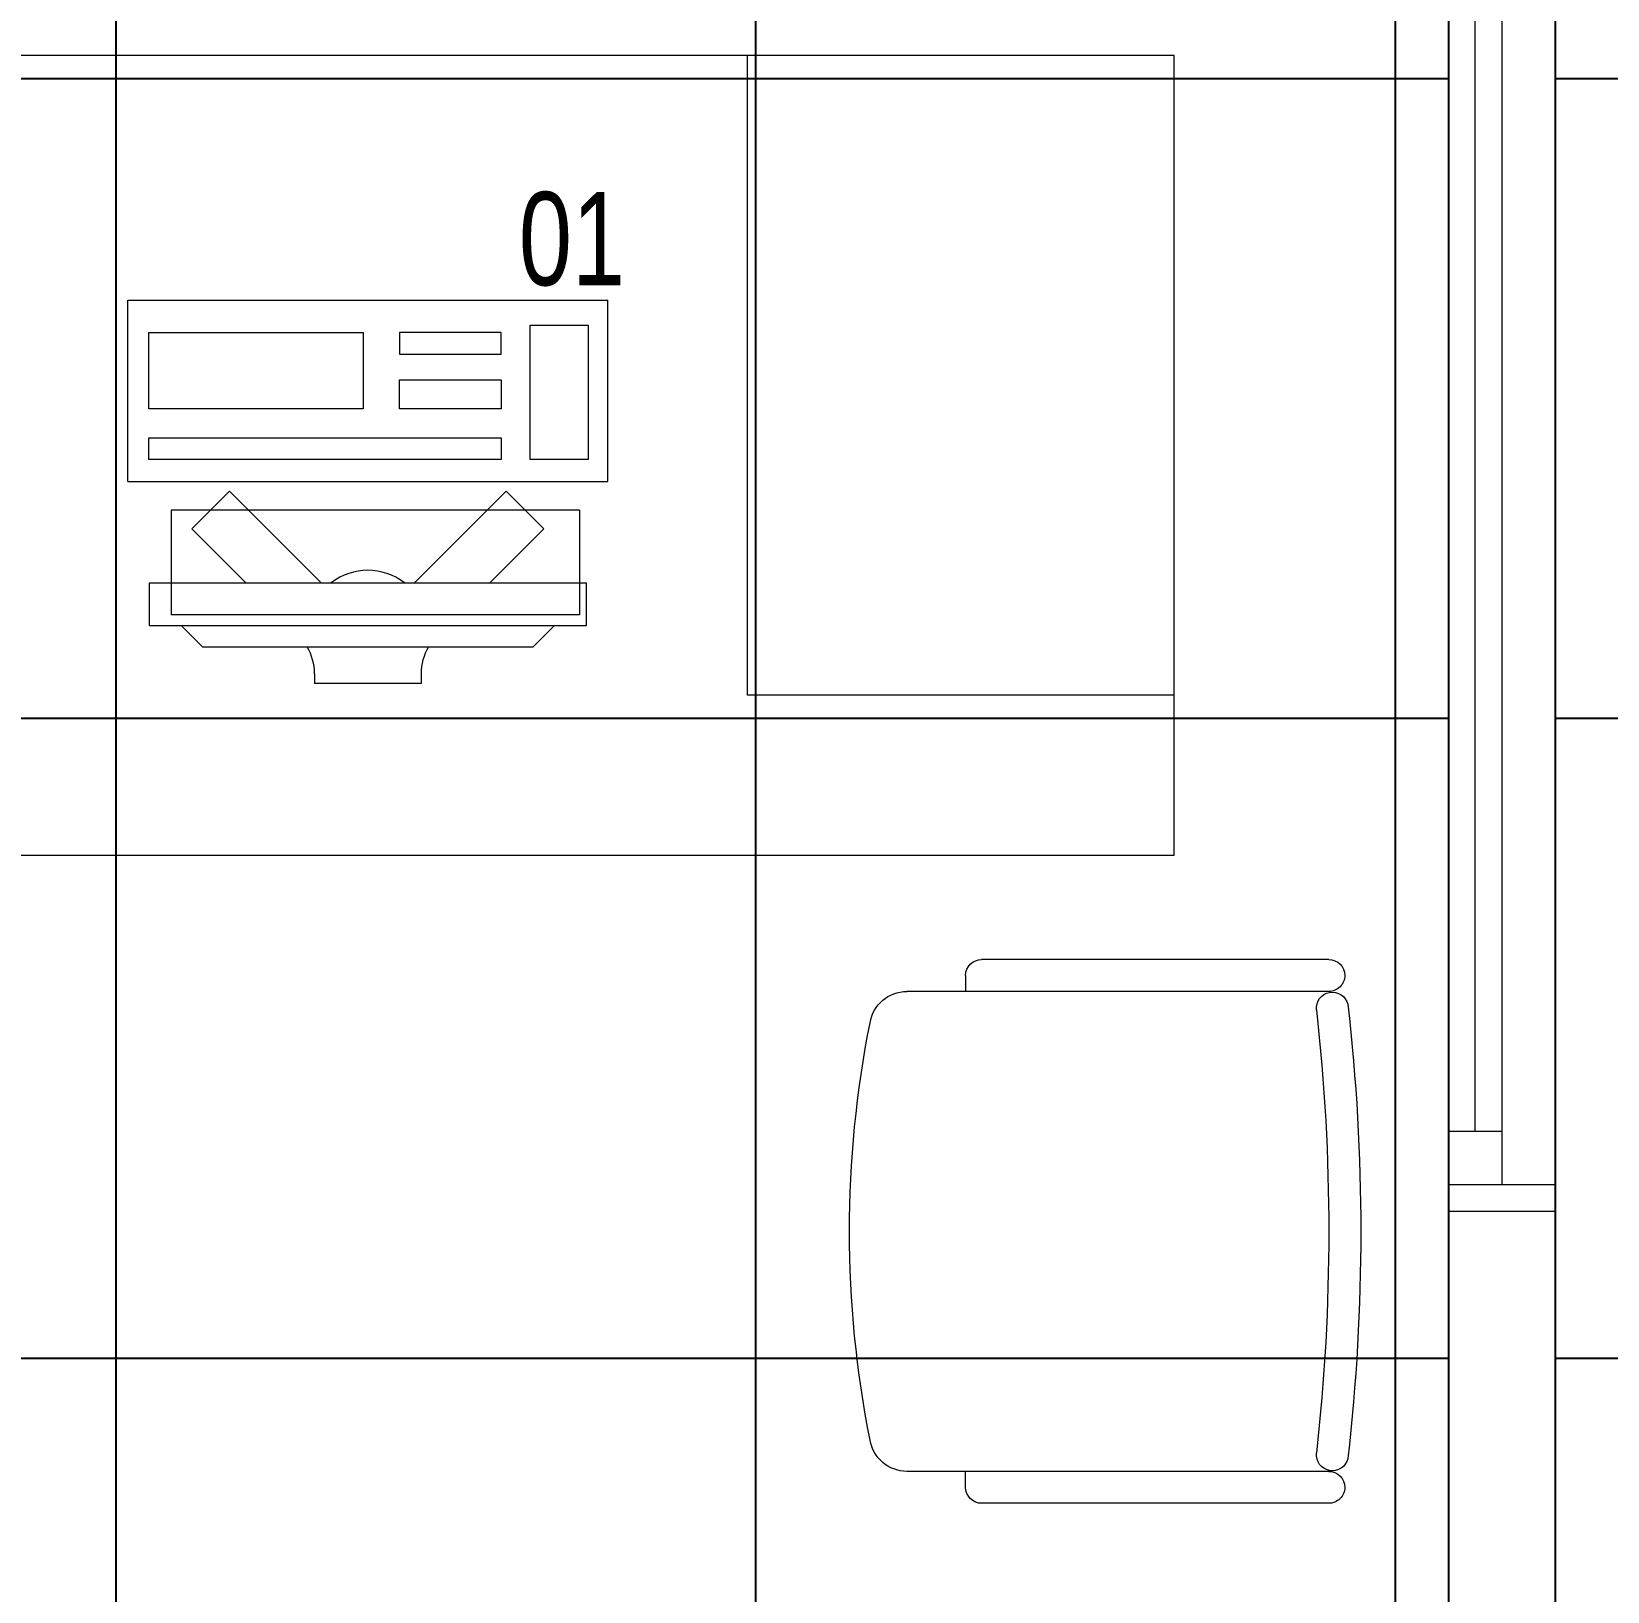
# Model space of a CAD drawing. Header units: inches. Extents: x -246178 to 57169, y -29325 to 19878.
# Drawn here: x 28121 to 29599, y -8619 to -7156 of the extents above; entities that cross this region are included whole.
import ezdxf

# ---------------------------------------------------------------- set-up
doc = ezdxf.new("R2010")
doc.units = ezdxf.units.IN
doc.header["$LTSCALE"] = 25
doc.header["$MEASUREMENT"] = 0
doc.linetypes.add('00-Ground Floor$0$HIDDEN', pattern=[9.525, 6.35, -3.175])
doc.linetypes.add('DASHDOT', pattern=[25.4, 12.7, -6.35, 0, -6.35])
doc.layers.get('0').update_dxf_attribs({"color": 8})
for name, color, linetype, lineweight in [('00-Ground Floor$0$72_EGR_EQP_TAG', 142, 'Continuous', 5), ('00-Ground Floor$0$Aluminum', 251, 'Continuous', 5), ('00-Ground Floor$0$LOADING', 253, 'Continuous', 5), ('00-Ground Floor$0$Walls', 251, 'Continuous', 5), ('E-LITE-CLNG-CNDT', 6, 'DASHDOT', 35)]:
    doc.layers.add(name, color=color, linetype=linetype, lineweight=lineweight)
doc.layers.add('00-Ground Floor$0$False Ceiling', color=251, linetype='Continuous')
doc.styles.add('00-Ground Floor$0$X3G_ENTITY_257CFD', font='swisscl.ttf', dxfattribs={"height": 200})

# ---------------------------------------------------------------- blocks, each defined once
blk = doc.blocks.new('00-Ground Floor$0$GF21043-P')
at = {"color": 0}
for p, q in [((0.8, 0.75), (-0.8, 0.75)), ((-0.8, 0.75), (-0.8, 0)), ((-0.8, 0), (0.8, 0))]:
    blk.add_line(p, q, dxfattribs=at)
at = {"color": 0, "linetype": '00-Ground Floor$0$HIDDEN'}
for p, q in [((-0.8, 0.6), (-0.4, 0.6)), ((-0.4, 0.6), (-0.4, 0))]:
    blk.add_line(p, q, dxfattribs=at)
blk = doc.blocks.new('00-Ground Floor$0$GF21016-P')
at = {"layer": '00-Ground Floor$0$LOADING', "extrusion": (-1.24384e-09, -1.20261e-09, -1)}
for p, q in [((0.0128, 0.0179), (0.0128, 0.4136)), ((0.4628, 0.0179), (0.4628, 0.4136)), ((-0.0022, 0.3585), (0.0128, 0.3585)), ((0.4778, 0.3585), (0.4628, 0.3585)), ((-0.0172, 0.0179), (-0.0172, 0.3435)), ((0.4928, 0.0179), (0.4928, 0.3435)), ((0.4778, 0.0029), (0.4778, 0.0029))]:
    blk.add_line(p, q, dxfattribs=at)
for centre, radius, start, end in [((-0.2378, -0.5362), 1.0036, 78.7568, 101.2432), ((-0.0478, 0.4136), 0.035, 0, 80.6557), ((-0.4278, 0.4136), 0.035, 99.3443, 180), ((0.0022, 0.3435), 0.015, 0, 90), ((-0.4778, 0.3435), 0.015, 90, 180), ((-0.0284, 0.0145), 0.015, 284.3864, 95.5209), ((-0.4471, 0.0145), 0.015, 84.4791, 255.6136), ((0.0022, 0.0179), 0.015, 270, 0), ((0.0022, 0.0179), 0.015, 180, 270), ((-0.2378, 1.8928), 1.8749, 263.6341, 276.3659), ((-0.4778, 0.0179), 0.015, 270, 0), ((-0.4778, 0.0179), 0.015, 180, 270), ((-0.2378, 1.8734), 1.8855, 263.5119, 276.4881)]:
    blk.add_arc(centre, radius, start, end, dxfattribs=at)
blk = doc.blocks.new('00-Ground Floor$0$ITCWLS1-P')
at = {"layer": '00-Ground Floor$0$LOADING'}
for p, q in [((-0.17, 0.45), (-0.17, 0)), ((-0.17, 0.45), (0, 0.45)), ((0, 0.45), (0, 0)), ((-0.2651, 0.43, 0), (-0.3051, 0.43, 0)), ((-0.3051, 0.43, 0), (-0.3051, 0.02, 0)), ((-0.2651, 0.43, 0), (-0.2651, 0.02, 0)), ((-0.1496, 0.4305), (-0.1291, 0.4305)), ((-0.1291, 0.4305), (-0.1291, 0.4089)), ((-0.3251, 0.38, 0), (-0.3051, 0.4, 0)), ((-0.197, 0.4094), (-0.295, 0.4094)), ((-0.295, 0.0264), (-0.295, 0.4094)), ((-0.197, 0.0264), (-0.197, 0.4094)), ((-0.3251, 0.38, 0), (-0.3251, 0.07, 0)), ((-0.3503, 0.275), (-0.3596, 0.275)), ((-0.3596, 0.175), (-0.3596, 0.275)), ((-0.3503, 0.175), (-0.3596, 0.175)), ((-0.3251, 0.07, 0), (-0.3051, 0.05, 0)), ((-0.3051, 0.02, 0), (-0.2651, 0.02, 0)), ((-0.197, 0.0264), (-0.295, 0.0264)), ((-0.17, 0), (0, 0))]:
    blk.add_line(p, q, dxfattribs=at)
at = {"layer": '00-Ground Floor$0$LOADING', "extrusion": (2.48281e-10, 3.18408e-10, -1)}
for p, q in [((-0.2651, 0.3395), (-0.2144, 0.3902)), ((-0.1791, 0.3548), (-0.2144, 0.3902)), ((-0.2651, 0.2688), (-0.1791, 0.3548))]:
    blk.add_line(p, q, dxfattribs=at)
at = {"layer": '00-Ground Floor$0$LOADING', "extrusion": (2.48281e-10, -3.18408e-10, -1)}
for p, q in [((-0.2651, 0.1812), (-0.1791, 0.0952)), ((-0.2651, 0.1105), (-0.2144, 0.0598)), ((-0.1791, 0.0952), (-0.2144, 0.0598))]:
    blk.add_line(p, q, dxfattribs=at)
at = {"layer": '00-Ground Floor$0$LOADING'}
for points in [[(-0.1291, 0.4089), (-0.1291, 0.1), (-0.1496, 0.1), (-0.1496, 0.4305)], [(-0.1496, 0.1), (-0.1496, 0.1), (-0.1496, 0.1), (-0.1496, 0.1), (-0.1496, 0.1), (-0.1496, 0.1), (-0.1496, 0.1), (-0.1496, 0.1), (-0.1496, 0.1)], [(-0.1496, 0.1), (-0.1496, 0.1), (-0.1496, 0.1), (-0.1496, 0.1), (-0.1496, 0.1), (-0.1496, 0.1), (-0.1496, 0.1), (-0.1496, 0.1), (-0.1496, 0.1), (-0.1496, 0.1), (-0.1496, 0.1), (-0.1496, 0.1), (-0.1496, 0.1), (-0.1496, 0.1), (-0.1496, 0.1), (-0.1496, 0.1), (-0.1496, 0.1), (-0.1496, 0.1)], [(-0.1496, 0.1), (-0.1496, 0.1), (-0.1496, 0.1), (-0.1496, 0.1), (-0.1496, 0.1), (-0.1496, 0.1), (-0.1496, 0.1), (-0.1496, 0.1), (-0.1496, 0.1), (-0.1496, 0.1)], [(-0.1496, 0.1), (-0.1496, 0.1), (-0.1496, 0.1), (-0.1496, 0.1), (-0.1496, 0.1), (-0.1496, 0.1), (-0.1496, 0.1)], [(-0.1496, 0.1), (-0.1496, 0.1), (-0.1496, 0.1), (-0.1496, 0.1), (-0.1496, 0.1), (-0.1496, 0.1), (-0.1496, 0.1), (-0.1496, 0.1), (-0.1496, 0.1), (-0.1496, 0.1)], [(-0.1496, 0.1), (-0.1496, 0.1), (-0.1496, 0.1), (-0.1496, 0.1), (-0.1496, 0.1), (-0.1496, 0.1), (-0.1496, 0.1), (-0.1496, 0.1), (-0.1496, 0.1), (-0.1496, 0.1), (-0.1496, 0.1), (-0.1496, 0.1), (-0.1496, 0.1), (-0.1496, 0.1), (-0.1496, 0.1)], [(-0.1496, 0.1), (-0.1496, 0.1), (-0.1496, 0.1), (-0.1496, 0.1), (-0.1496, 0.1), (-0.1496, 0.1), (-0.1496, 0.1), (-0.1496, 0.1), (-0.1496, 0.1), (-0.1496, 0.1)], [(-0.1496, 0.1), (-0.1496, 0.1), (-0.1496, 0.1), (-0.1496, 0.1), (-0.1496, 0.1), (-0.1496, 0.1), (-0.1496, 0.1), (-0.1496, 0.1), (-0.1496, 0.1), (-0.1496, 0.1)], [(-0.1496, 0.1), (-0.1496, 0.1), (-0.1496, 0.1), (-0.1496, 0.1), (-0.1496, 0.1), (-0.1496, 0.1), (-0.1496, 0.1), (-0.1496, 0.1), (-0.1496, 0.1), (-0.1496, 0.1), (-0.1496, 0.1), (-0.1496, 0.1), (-0.1496, 0.1), (-0.1496, 0.1), (-0.1496, 0.1), (-0.1496, 0.1), (-0.1496, 0.1), (-0.1496, 0.1), (-0.1496, 0.1), (-0.1496, 0.1), (-0.1496, 0.1), (-0.1496, 0.1), (-0.1496, 0.1), (-0.1496, 0.1), (-0.1496, 0.1), (-0.1496, 0.1), (-0.1496, 0.1), (-0.1496, 0.1), (-0.1496, 0.1), (-0.1496, 0.1), (-0.1496, 0.1), (-0.1496, 0.1), (-0.1496, 0.1), (-0.1496, 0.1), (-0.1496, 0.1), (-0.1496, 0.1), (-0.1496, 0.1), (-0.1496, 0.1), (-0.1496, 0.1), (-0.1496, 0.1), (-0.1496, 0.1), (-0.1496, 0.1), (-0.1496, 0.1), (-0.1496, 0.1), (-0.1496, 0.1), (-0.1496, 0.1), (-0.1496, 0.1), (-0.1496, 0.1), (-0.1496, 0.1), (-0.1496, 0.1), (-0.1496, 0.1), (-0.1496, 0.1), (-0.1496, 0.1), (-0.1496, 0.1)], [(-0.1496, 0.1), (-0.1496, 0.1), (-0.1496, 0.1), (-0.1496, 0.1), (-0.1496, 0.1), (-0.1496, 0.1), (-0.1496, 0.1), (-0.1496, 0.1), (-0.1496, 0.1), (-0.1496, 0.1), (-0.1496, 0.1), (-0.1496, 0.1), (-0.1496, 0.1), (-0.1496, 0.1), (-0.1496, 0.1), (-0.1496, 0.1), (-0.1496, 0.1), (-0.1496, 0.1), (-0.1496, 0.1), (-0.1496, 0.1), (-0.1496, 0.1), (-0.1496, 0.1), (-0.1496, 0.1), (-0.1496, 0.1), (-0.1496, 0.1), (-0.1496, 0.1), (-0.1496, 0.1), (-0.1496, 0.1), (-0.1496, 0.1), (-0.1496, 0.1), (-0.1496, 0.1), (-0.1496, 0.1), (-0.1496, 0.1), (-0.1496, 0.1), (-0.1496, 0.1), (-0.1496, 0.1), (-0.1496, 0.1), (-0.1496, 0.1), (-0.1496, 0.1), (-0.1496, 0.1), (-0.1496, 0.1), (-0.1496, 0.1), (-0.1496, 0.1), (-0.1496, 0.1), (-0.1496, 0.1), (-0.1496, 0.1), (-0.1496, 0.1), (-0.1496, 0.1), (-0.1496, 0.1), (-0.1496, 0.1), (-0.1496, 0.1), (-0.1496, 0.1), (-0.1496, 0.1), (-0.1496, 0.1), (-0.1496, 0.1), (-0.1496, 0.1), (-0.1496, 0.1), (-0.1496, 0.1), (-0.1496, 0.1), (-0.1496, 0.1), (-0.1496, 0.1), (-0.1496, 0.1), (-0.1496, 0.1), (-0.1496, 0.1), (-0.1496, 0.1), (-0.1496, 0.1), (-0.1496, 0.1), (-0.1496, 0.1), (-0.1496, 0.1), (-0.1496, 0.1), (-0.1496, 0.1), (-0.1496, 0.1), (-0.1496, 0.1), (-0.1496, 0.1), (-0.1496, 0.1), (-0.1496, 0.1), (-0.1496, 0.1), (-0.1496, 0.1), (-0.1496, 0.1), (-0.1496, 0.1), (-0.1496, 0.1), (-0.1496, 0.1), (-0.1496, 0.1), (-0.1496, 0.1), (-0.1496, 0.1), (-0.1496, 0.1), (-0.1496, 0.1), (-0.1496, 0.1), (-0.1496, 0.1)], [(-0.1496, 0.1), (-0.1496, 0.1), (-0.1496, 0.1), (-0.1496, 0.1), (-0.1496, 0.1), (-0.1496, 0.1), (-0.1496, 0.1), (-0.1496, 0.1), (-0.1496, 0.1), (-0.1496, 0.1), (-0.1496, 0.1), (-0.1496, 0.1)], [(-0.1496, 0.1), (-0.1496, 0.1), (-0.1496, 0.1), (-0.1496, 0.1), (-0.1496, 0.1), (-0.1496, 0.1), (-0.1496, 0.1)], [(-0.1496, 0.1), (-0.1496, 0.1), (-0.1496, 0.1), (-0.1496, 0.1), (-0.1496, 0.1), (-0.1496, 0.1), (-0.1496, 0.1), (-0.1496, 0.1), (-0.1496, 0.1), (-0.1496, 0.1), (-0.1496, 0.1), (-0.1496, 0.1), (-0.1496, 0.1), (-0.1496, 0.1), (-0.1496, 0.1), (-0.1496, 0.1), (-0.1496, 0.1)], [(-0.1496, 0.1), (-0.1496, 0.1), (-0.1496, 0.1), (-0.1496, 0.1), (-0.1496, 0.1), (-0.1496, 0.1), (-0.1496, 0.1), (-0.1496, 0.1), (-0.1496, 0.1), (-0.1496, 0.1), (-0.1496, 0.1), (-0.1496, 0.1), (-0.1496, 0.1), (-0.1496, 0.1), (-0.1496, 0.1), (-0.1496, 0.1), (-0.1496, 0.1), (-0.1496, 0.1), (-0.1496, 0.1), (-0.1496, 0.1), (-0.1496, 0.1), (-0.1496, 0.1), (-0.1496, 0.1), (-0.1496, 0.1), (-0.1496, 0.1), (-0.1496, 0.1), (-0.1496, 0.1), (-0.1496, 0.1), (-0.1496, 0.1), (-0.1496, 0.1), (-0.1496, 0.1), (-0.1496, 0.1), (-0.1496, 0.1), (-0.1496, 0.1), (-0.1496, 0.1), (-0.1496, 0.1), (-0.1496, 0.1), (-0.1496, 0.1), (-0.1496, 0.1), (-0.1496, 0.1), (-0.1496, 0.1), (-0.1496, 0.1), (-0.1496, 0.1), (-0.1496, 0.1), (-0.1496, 0.1), (-0.1496, 0.1), (-0.1496, 0.1), (-0.1496, 0.1), (-0.1496, 0.1), (-0.1496, 0.1), (-0.1496, 0.1), (-0.1496, 0.1), (-0.1496, 0.1), (-0.1496, 0.1), (-0.1496, 0.1), (-0.1496, 0.1), (-0.1496, 0.1), (-0.1496, 0.1), (-0.1496, 0.1), (-0.1496, 0.1), (-0.1496, 0.1), (-0.1496, 0.1), (-0.1496, 0.1), (-0.1496, 0.1), (-0.1496, 0.1), (-0.1496, 0.1), (-0.1496, 0.1), (-0.1496, 0.1), (-0.1496, 0.1), (-0.1496, 0.1), (-0.1496, 0.1), (-0.1496, 0.1), (-0.1496, 0.1), (-0.1496, 0.1), (-0.1496, 0.1), (-0.1496, 0.1), (-0.1496, 0.1), (-0.1496, 0.1), (-0.1496, 0.1), (-0.1496, 0.1), (-0.1496, 0.1), (-0.1496, 0.1), (-0.1496, 0.1), (-0.1496, 0.1), (-0.1496, 0.1), (-0.1496, 0.1), (-0.1496, 0.1), (-0.1496, 0.1), (-0.1496, 0.1), (-0.1496, 0.1), (-0.1496, 0.1), (-0.1496, 0.1), (-0.1496, 0.1), (-0.1496, 0.1), (-0.1496, 0.1), (-0.1496, 0.1), (-0.1496, 0.1), (-0.1496, 0.1), (-0.1496, 0.1), (-0.1496, 0.1), (-0.1496, 0.1), (-0.1496, 0.1), (-0.1496, 0.1), (-0.1496, 0.1), (-0.1496, 0.1), (-0.1496, 0.1), (-0.1496, 0.1), (-0.1496, 0.1), (-0.1496, 0.1), (-0.1496, 0.1), (-0.1496, 0.1)], [(-0.1496, 0.1), (-0.1496, 0.1), (-0.1496, 0.1), (-0.1496, 0.1), (-0.1496, 0.1), (-0.1496, 0.1), (-0.1496, 0.1), (-0.1496, 0.1)]]:
    blk.add_lwpolyline(points, dxfattribs=at)
for points in [[(-0.1019, 0.4305), (-0.0304, 0.4305), (-0.0304, 0.2294), (-0.1019, 0.2294)], [(-0.1019, 0.1954), (-0.0747, 0.1954), (-0.0747, 0.1), (-0.1019, 0.1)], [(-0.0304, 0.1954), (-0.0508, 0.1954), (-0.0508, 0.1), (-0.0304, 0.1)], [(-0.1496, 0.1), (-0.1496, 0.1), (-0.1496, 0.1), (-0.1496, 0.1), (-0.1496, 0.1), (-0.1496, 0.1), (-0.1496, 0.1), (-0.1496, 0.1), (-0.1496, 0.1), (-0.1496, 0.1), (-0.1496, 0.1), (-0.1496, 0.1), (-0.1496, 0.1), (-0.1496, 0.1), (-0.1496, 0.1), (-0.1496, 0.1), (-0.1496, 0.1), (-0.1496, 0.1), (-0.1496, 0.1), (-0.1496, 0.1), (-0.1496, 0.1), (-0.1496, 0.1), (-0.1496, 0.1), (-0.1496, 0.1), (-0.1496, 0.1), (-0.1496, 0.1), (-0.1496, 0.1), (-0.1496, 0.1), (-0.1496, 0.1), (-0.1496, 0.1), (-0.1496, 0.1), (-0.1496, 0.1), (-0.1496, 0.1), (-0.1496, 0.1), (-0.1496, 0.1), (-0.1496, 0.1), (-0.1496, 0.1), (-0.1496, 0.1), (-0.1496, 0.1), (-0.1496, 0.1), (-0.1496, 0.1), (-0.1496, 0.1), (-0.1496, 0.1), (-0.1496, 0.1), (-0.1496, 0.1), (-0.1496, 0.1), (-0.1496, 0.1), (-0.1496, 0.1), (-0.1496, 0.1), (-0.1496, 0.1), (-0.1496, 0.1), (-0.1496, 0.1), (-0.1496, 0.1), (-0.1496, 0.1), (-0.1496, 0.1), (-0.1496, 0.1), (-0.1496, 0.1), (-0.1496, 0.1), (-0.1496, 0.1), (-0.1496, 0.1), (-0.1496, 0.1), (-0.1496, 0.1), (-0.1496, 0.1), (-0.1496, 0.1), (-0.1496, 0.1), (-0.1496, 0.1), (-0.1496, 0.1), (-0.1496, 0.1), (-0.1496, 0.1), (-0.1496, 0.1), (-0.1496, 0.1), (-0.1496, 0.1), (-0.1496, 0.1), (-0.1496, 0.1), (-0.1496, 0.1), (-0.1496, 0.1), (-0.1496, 0.1), (-0.1496, 0.1), (-0.1496, 0.1), (-0.1496, 0.1), (-0.1496, 0.1), (-0.1496, 0.1), (-0.1496, 0.1), (-0.1496, 0.1), (-0.1496, 0.1), (-0.1496, 0.1), (-0.1496, 0.1), (-0.1496, 0.1), (-0.1496, 0.1), (-0.1496, 0.1), (-0.1496, 0.1), (-0.1496, 0.1), (-0.1496, 0.1), (-0.1496, 0.1), (-0.1496, 0.1), (-0.1496, 0.1), (-0.1496, 0.1), (-0.1496, 0.1), (-0.1496, 0.1), (-0.1496, 0.1), (-0.1496, 0.1), (-0.1496, 0.1), (-0.1496, 0.1), (-0.1496, 0.1), (-0.1496, 0.1), (-0.1496, 0.1), (-0.1496, 0.1), (-0.1496, 0.1), (-0.1496, 0.1), (-0.1496, 0.1), (-0.1496, 0.1), (-0.1496, 0.1), (-0.1496, 0.1), (-0.1496, 0.1), (-0.1496, 0.1), (-0.1496, 0.1), (-0.1496, 0.1), (-0.1496, 0.1), (-0.1496, 0.1), (-0.1496, 0.1), (-0.1496, 0.1), (-0.1496, 0.1), (-0.1496, 0.1), (-0.1496, 0.1), (-0.1496, 0.1), (-0.1496, 0.1), (-0.1496, 0.1), (-0.1496, 0.1), (-0.1496, 0.1), (-0.1496, 0.1), (-0.1496, 0.1), (-0.1496, 0.1), (-0.1496, 0.1), (-0.1496, 0.1), (-0.1496, 0.1), (-0.1496, 0.1), (-0.1496, 0.1), (-0.1496, 0.1), (-0.1496, 0.1), (-0.1496, 0.1), (-0.1496, 0.1), (-0.1496, 0.1), (-0.1496, 0.1), (-0.1496, 0.1), (-0.1496, 0.1), (-0.1496, 0.1), (-0.1496, 0.1), (-0.1496, 0.1), (-0.1496, 0.1), (-0.1496, 0.1), (-0.1496, 0.1), (-0.1496, 0.1), (-0.1496, 0.1), (-0.1496, 0.1), (-0.1496, 0.1), (-0.1496, 0.1), (-0.1496, 0.1), (-0.1496, 0.1), (-0.1496, 0.1), (-0.1496, 0.1), (-0.1496, 0.1), (-0.1496, 0.1), (-0.1496, 0.1), (-0.1496, 0.1), (-0.1496, 0.1), (-0.1496, 0.1), (-0.1496, 0.1), (-0.1496, 0.1), (-0.1496, 0.1), (-0.1496, 0.1), (-0.1496, 0.1), (-0.1496, 0.1), (-0.1496, 0.1), (-0.1496, 0.1), (-0.1496, 0.1), (-0.1496, 0.1), (-0.1496, 0.1), (-0.1496, 0.1), (-0.1496, 0.1), (-0.1496, 0.1), (-0.1496, 0.1), (-0.1496, 0.1), (-0.1496, 0.1), (-0.1496, 0.1), (-0.1496, 0.1), (-0.1496, 0.1), (-0.1496, 0.1), (-0.1496, 0.1), (-0.1496, 0.1), (-0.1496, 0.1), (-0.1496, 0.1), (-0.1496, 0.1), (-0.1496, 0.1), (-0.1496, 0.1), (-0.1496, 0.1), (-0.1496, 0.1), (-0.1496, 0.1), (-0.1496, 0.1), (-0.1496, 0.1), (-0.1496, 0.1), (-0.1496, 0.1), (-0.1496, 0.1), (-0.1496, 0.1), (-0.1496, 0.1), (-0.1496, 0.1), (-0.1496, 0.1), (-0.1496, 0.1), (-0.1496, 0.1), (-0.1496, 0.1), (-0.1496, 0.1), (-0.1496, 0.1), (-0.1496, 0.1), (-0.1496, 0.1), (-0.1496, 0.1), (-0.1496, 0.1), (-0.1496, 0.1), (-0.1496, 0.1), (-0.1496, 0.1), (-0.1496, 0.1), (-0.1496, 0.1), (-0.1496, 0.1), (-0.1496, 0.1), (-0.1496, 0.1), (-0.1496, 0.1), (-0.1496, 0.1), (-0.1496, 0.1), (-0.1496, 0.1), (-0.1496, 0.1), (-0.1496, 0.1), (-0.1496, 0.1), (-0.1496, 0.1), (-0.1496, 0.1), (-0.1496, 0.1), (-0.1496, 0.1), (-0.1496, 0.1), (-0.1496, 0.1), (-0.1496, 0.1), (-0.1496, 0.1), (-0.1496, 0.1), (-0.1496, 0.1), (-0.1496, 0.1), (-0.1496, 0.1), (-0.1496, 0.1), (-0.1496, 0.1), (-0.1496, 0.1), (-0.1496, 0.1), (-0.1496, 0.1), (-0.1496, 0.1), (-0.1496, 0.1), (-0.1496, 0.1), (-0.1496, 0.1), (-0.1496, 0.1), (-0.1496, 0.1), (-0.1496, 0.1), (-0.1496, 0.1), (-0.1496, 0.1), (-0.1496, 0.1), (-0.1496, 0.1), (-0.1496, 0.1), (-0.1496, 0.1), (-0.1496, 0.1), (-0.1496, 0.1), (-0.1496, 0.1), (-0.1496, 0.1), (-0.1496, 0.1), (-0.1496, 0.1), (-0.1496, 0.1), (-0.1496, 0.1), (-0.1496, 0.1), (-0.1496, 0.1), (-0.1496, 0.1), (-0.1496, 0.1), (-0.1496, 0.1), (-0.1496, 0.1), (-0.1496, 0.1), (-0.1496, 0.1), (-0.1496, 0.1)], [(-0.1496, 0.1), (-0.1496, 0.1), (-0.1496, 0.1), (-0.1496, 0.1), (-0.1496, 0.1), (-0.1496, 0.1), (-0.1496, 0.1), (-0.1496, 0.1), (-0.1496, 0.1), (-0.1496, 0.1), (-0.1496, 0.1), (-0.1496, 0.1), (-0.1496, 0.1), (-0.1496, 0.1), (-0.1496, 0.1), (-0.1496, 0.1), (-0.1496, 0.1), (-0.1496, 0.1), (-0.1496, 0.1), (-0.1496, 0.1), (-0.1496, 0.1), (-0.1496, 0.1), (-0.1496, 0.1), (-0.1496, 0.1), (-0.1496, 0.1), (-0.1496, 0.1), (-0.1496, 0.1), (-0.1496, 0.1), (-0.1496, 0.1), (-0.1496, 0.1), (-0.1496, 0.1), (-0.1496, 0.1), (-0.1496, 0.1), (-0.1496, 0.1), (-0.1496, 0.1), (-0.1496, 0.1), (-0.1496, 0.1), (-0.1496, 0.1), (-0.1496, 0.1), (-0.1496, 0.1), (-0.1496, 0.1), (-0.1496, 0.1), (-0.1496, 0.1), (-0.1496, 0.1), (-0.1496, 0.1), (-0.1496, 0.1), (-0.1496, 0.1), (-0.1496, 0.1), (-0.1496, 0.1), (-0.1496, 0.1), (-0.1496, 0.1), (-0.1496, 0.1), (-0.1496, 0.1), (-0.1496, 0.1), (-0.1496, 0.1), (-0.1496, 0.1), (-0.1496, 0.1), (-0.1496, 0.1), (-0.1496, 0.1), (-0.1496, 0.1), (-0.1496, 0.1), (-0.1496, 0.1), (-0.1496, 0.1), (-0.1496, 0.1), (-0.1496, 0.1), (-0.1496, 0.1), (-0.1496, 0.1), (-0.1496, 0.1), (-0.1496, 0.1), (-0.1496, 0.1), (-0.1496, 0.1), (-0.1496, 0.1), (-0.1496, 0.1), (-0.1496, 0.1), (-0.1496, 0.1), (-0.1496, 0.1), (-0.1496, 0.1), (-0.1496, 0.1), (-0.1496, 0.1), (-0.1496, 0.1), (-0.1496, 0.1), (-0.1496, 0.1), (-0.1496, 0.1), (-0.1496, 0.1), (-0.1496, 0.1), (-0.1496, 0.1), (-0.1496, 0.1), (-0.1496, 0.1), (-0.1496, 0.1), (-0.1496, 0.1), (-0.1496, 0.1), (-0.1496, 0.1), (-0.1496, 0.1), (-0.1496, 0.1), (-0.1496, 0.1), (-0.1496, 0.1), (-0.1496, 0.1), (-0.1496, 0.1), (-0.1496, 0.1), (-0.1496, 0.1), (-0.1496, 0.1), (-0.1496, 0.1), (-0.1496, 0.1), (-0.1496, 0.1), (-0.1496, 0.1), (-0.1496, 0.1), (-0.1496, 0.1), (-0.1496, 0.1), (-0.1496, 0.1), (-0.1496, 0.1), (-0.1496, 0.1), (-0.1496, 0.1), (-0.1496, 0.1), (-0.1496, 0.1), (-0.1496, 0.1), (-0.1496, 0.1), (-0.1496, 0.1), (-0.1496, 0.1), (-0.1496, 0.1), (-0.1496, 0.1), (-0.1496, 0.1), (-0.1496, 0.1), (-0.1496, 0.1), (-0.1496, 0.1), (-0.1496, 0.1), (-0.1496, 0.1), (-0.1496, 0.1), (-0.1496, 0.1), (-0.1496, 0.1), (-0.1496, 0.1), (-0.1496, 0.1), (-0.1496, 0.1), (-0.1496, 0.1), (-0.1496, 0.1), (-0.1496, 0.1), (-0.1496, 0.1), (-0.1496, 0.1), (-0.1496, 0.1), (-0.1496, 0.1), (-0.1496, 0.1), (-0.1496, 0.1), (-0.1496, 0.1), (-0.1496, 0.1), (-0.1496, 0.1), (-0.1496, 0.1), (-0.1496, 0.1), (-0.1496, 0.1), (-0.1496, 0.1), (-0.1496, 0.1), (-0.1496, 0.1), (-0.1496, 0.1), (-0.1496, 0.1), (-0.1496, 0.1), (-0.1496, 0.1), (-0.1496, 0.1), (-0.1496, 0.1), (-0.1496, 0.1), (-0.1496, 0.1), (-0.1496, 0.1), (-0.1496, 0.1), (-0.1496, 0.1), (-0.1496, 0.1), (-0.1496, 0.1), (-0.1496, 0.1), (-0.1496, 0.1), (-0.1496, 0.1), (-0.1496, 0.1), (-0.1496, 0.1), (-0.1496, 0.1), (-0.1496, 0.1), (-0.1496, 0.1), (-0.1496, 0.1), (-0.1496, 0.1), (-0.1496, 0.1), (-0.1496, 0.1), (-0.1496, 0.1), (-0.1496, 0.1), (-0.1496, 0.1), (-0.1496, 0.1), (-0.1496, 0.1), (-0.1496, 0.1), (-0.1496, 0.1), (-0.1496, 0.1), (-0.1496, 0.1), (-0.1496, 0.1), (-0.1496, 0.1), (-0.1496, 0.1), (-0.1496, 0.1), (-0.1496, 0.1), (-0.1496, 0.1), (-0.1496, 0.1), (-0.1496, 0.1), (-0.1496, 0.1), (-0.1496, 0.1), (-0.1496, 0.1), (-0.1496, 0.1), (-0.1496, 0.1), (-0.1496, 0.1), (-0.1496, 0.1), (-0.1496, 0.1), (-0.1496, 0.1), (-0.1496, 0.1), (-0.1496, 0.1), (-0.1496, 0.1), (-0.1496, 0.1), (-0.1496, 0.1), (-0.1496, 0.1), (-0.1496, 0.1), (-0.1496, 0.1), (-0.1496, 0.1), (-0.1496, 0.1), (-0.1496, 0.1), (-0.1496, 0.1), (-0.1496, 0.1)], [(-0.1496, 0.1), (-0.1496, 0.1), (-0.1496, 0.1), (-0.1496, 0.1), (-0.1496, 0.1), (-0.1496, 0.1), (-0.1496, 0.1), (-0.1496, 0.1), (-0.1496, 0.1), (-0.1496, 0.1), (-0.1496, 0.1), (-0.1496, 0.1), (-0.1496, 0.1), (-0.1496, 0.1), (-0.1496, 0.1), (-0.1496, 0.1), (-0.1496, 0.1), (-0.1496, 0.1), (-0.1496, 0.1), (-0.1496, 0.1), (-0.1496, 0.1), (-0.1496, 0.1), (-0.1496, 0.1), (-0.1496, 0.1), (-0.1496, 0.1), (-0.1496, 0.1), (-0.1496, 0.1), (-0.1496, 0.1), (-0.1496, 0.1), (-0.1496, 0.1), (-0.1496, 0.1), (-0.1496, 0.1), (-0.1496, 0.1), (-0.1496, 0.1), (-0.1496, 0.1), (-0.1496, 0.1), (-0.1496, 0.1), (-0.1496, 0.1), (-0.1496, 0.1), (-0.1496, 0.1), (-0.1496, 0.1), (-0.1496, 0.1), (-0.1496, 0.1), (-0.1496, 0.1), (-0.1496, 0.1), (-0.1496, 0.1), (-0.1496, 0.1), (-0.1496, 0.1), (-0.1496, 0.1), (-0.1496, 0.1), (-0.1496, 0.1), (-0.1496, 0.1), (-0.1496, 0.1), (-0.1496, 0.1), (-0.1496, 0.1), (-0.1496, 0.1), (-0.1496, 0.1), (-0.1496, 0.1), (-0.1496, 0.1), (-0.1496, 0.1), (-0.1496, 0.1), (-0.1496, 0.1), (-0.1496, 0.1), (-0.1496, 0.1), (-0.1496, 0.1), (-0.1496, 0.1), (-0.1496, 0.1), (-0.1496, 0.1), (-0.1496, 0.1), (-0.1496, 0.1), (-0.1496, 0.1), (-0.1496, 0.1), (-0.1496, 0.1), (-0.1496, 0.1), (-0.1496, 0.1), (-0.1496, 0.1), (-0.1496, 0.1), (-0.1496, 0.1), (-0.1496, 0.1), (-0.1496, 0.1), (-0.1496, 0.1), (-0.1496, 0.1), (-0.1496, 0.1), (-0.1496, 0.1), (-0.1496, 0.1), (-0.1496, 0.1), (-0.1496, 0.1), (-0.1496, 0.1), (-0.1496, 0.1), (-0.1496, 0.1), (-0.1496, 0.1), (-0.1496, 0.1), (-0.1496, 0.1), (-0.1496, 0.1), (-0.1496, 0.1), (-0.1496, 0.1), (-0.1496, 0.1), (-0.1496, 0.1), (-0.1496, 0.1), (-0.1496, 0.1), (-0.1496, 0.1), (-0.1496, 0.1), (-0.1496, 0.1), (-0.1496, 0.1), (-0.1496, 0.1), (-0.1496, 0.1), (-0.1496, 0.1), (-0.1496, 0.1), (-0.1496, 0.1), (-0.1496, 0.1), (-0.1496, 0.1), (-0.1496, 0.1), (-0.1496, 0.1), (-0.1496, 0.1), (-0.1496, 0.1), (-0.1496, 0.1), (-0.1496, 0.1), (-0.1496, 0.1), (-0.1496, 0.1), (-0.1496, 0.1), (-0.1496, 0.1), (-0.1496, 0.1), (-0.1496, 0.1), (-0.1496, 0.1), (-0.1496, 0.1), (-0.1496, 0.1), (-0.1496, 0.1), (-0.1496, 0.1), (-0.1496, 0.1), (-0.1496, 0.1), (-0.1496, 0.1), (-0.1496, 0.1), (-0.1496, 0.1), (-0.1496, 0.1), (-0.1496, 0.1), (-0.1496, 0.1), (-0.1496, 0.1), (-0.1496, 0.1), (-0.1496, 0.1), (-0.1496, 0.1), (-0.1496, 0.1), (-0.1496, 0.1), (-0.1496, 0.1), (-0.1496, 0.1), (-0.1496, 0.1), (-0.1496, 0.1), (-0.1496, 0.1), (-0.1496, 0.1), (-0.1496, 0.1), (-0.1496, 0.1), (-0.1496, 0.1), (-0.1496, 0.1), (-0.1496, 0.1), (-0.1496, 0.1), (-0.1496, 0.1), (-0.1496, 0.1), (-0.1496, 0.1), (-0.1496, 0.1), (-0.1496, 0.1), (-0.1496, 0.1), (-0.1496, 0.1), (-0.1496, 0.1), (-0.1496, 0.1), (-0.1496, 0.1), (-0.1496, 0.1), (-0.1496, 0.1), (-0.1496, 0.1), (-0.1496, 0.1), (-0.1496, 0.1), (-0.1496, 0.1), (-0.1496, 0.1), (-0.1496, 0.1), (-0.1496, 0.1), (-0.1496, 0.1), (-0.1496, 0.1), (-0.1496, 0.1), (-0.1496, 0.1), (-0.1496, 0.1), (-0.1496, 0.1), (-0.1496, 0.1), (-0.1496, 0.1), (-0.1496, 0.1), (-0.1496, 0.1), (-0.1496, 0.1), (-0.1496, 0.1), (-0.1496, 0.1), (-0.1496, 0.1), (-0.1496, 0.1), (-0.1496, 0.1), (-0.1496, 0.1), (-0.1496, 0.1), (-0.1496, 0.1), (-0.1496, 0.1), (-0.1496, 0.1), (-0.1496, 0.1), (-0.1496, 0.1), (-0.1496, 0.1), (-0.1496, 0.1), (-0.1496, 0.1), (-0.1496, 0.1), (-0.1496, 0.1), (-0.1496, 0.1), (-0.1496, 0.1), (-0.1496, 0.1), (-0.1496, 0.1), (-0.1496, 0.1), (-0.1496, 0.1), (-0.1496, 0.1), (-0.1496, 0.1), (-0.1496, 0.1), (-0.1496, 0.1), (-0.1496, 0.1), (-0.1496, 0.1), (-0.1496, 0.1), (-0.1496, 0.1), (-0.1496, 0.1), (-0.1496, 0.1), (-0.1496, 0.1), (-0.1496, 0.1)], [(-0.1496, 0.0727), (-0.0236, 0.0727), (-0.0236, 0.0182), (-0.1496, 0.0182)]]:
    blk.add_lwpolyline(points, close=True, dxfattribs=at)
for centre, radius, start, end in [((-0.3503, 0.325), 0.05, 270, 300.3093), ((-0.3089, 0.225), 0.0556, 321.9431, 38.0569), ((-0.3503, 0.125), 0.05, 59.6907, 90)]:
    blk.add_arc(centre, radius, start, end, dxfattribs=at)
blk = doc.blocks.new('00-Ground Floor$0$A$C37be4daf')
at = {"layer": '00-Ground Floor$0$Aluminum'}
for p, q in [((1416, 598.2), (216, 598.2)), ((241, 498.2), (241, 598.2)), ((291, 548.2), (291, 598.2)), ((1341, 548.2), (1341, 598.2)), ((1391, 498.2), (1391, 598.2)), ((291, 573.2), (1341, 573.2)), ((1391, 548.2), (241, 548.2)), ((1416, 498.2), (216, 498.2))]:
    blk.add_line(p, q, dxfattribs=at)
at = {"layer": '00-Ground Floor$0$Walls'}
for p, q in [((216, 498.2), (216, 598.2)), ((1416, 498.2), (1416, 598.2))]:
    blk.add_line(p, q, dxfattribs=at)
blk = doc.blocks.new('00-Ground Floor$0$A$Ce9e1c4c3')
at = {"layer": '00-Ground Floor$0$False Ceiling', "color": 254}
for p, q in [((-70450.5, -6347.4, 0), (-70450.5, -13467.4, 0)), ((-70550.5, -6447.4, 0), (-70550.5, -9957.4, 0))]:
    blk.add_line(p, q, dxfattribs=at)
at = {"layer": '00-Ground Floor$0$False Ceiling', "color": 254, "linetype": 'Continuous'}
for p, q in [((-71800, -9957.4), (-71800, -6447.4)), ((-71200, -9957.4), (-71200, -6447.4)), ((-70600, -9957.4), (-70600, -6447.4)), ((-76050.5, -7200), (-70550.5, -7200)), ((-70450.5, -7200), (-68650.5, -7200)), ((-76050.5, -7800), (-70550.5, -7800)), ((-70450.5, -7800), (-68650.5, -7800)), ((-76050.5, -8400), (-70550.5, -8400)), ((-70450.5, -8400), (-68650.5, -8400))]:
    blk.add_line(p, q, dxfattribs=at)
blk = doc.blocks.new('00-Ground Floor')
at = {"layer": '00-Ground Floor$0$Walls'}
for p, q in [((29549.5, -6347.4, 0), (29549.5, -8877.4, 0)), ((29449.5, -8877.4, 0), (29449.5, -6447.4, 0))]:
    blk.add_line(p, q, dxfattribs=at)
at = {"rotation": 90}
blk.add_blockref('00-Ground Floor$0$A$C37be4daf', (30047.7, -8478.4, 0), dxfattribs=at)
at = {"layer": '00-Ground Floor$0$False Ceiling', "color": 254}
blk.add_blockref('00-Ground Floor$0$A$Ce9e1c4c3', (100000, 0), dxfattribs=at)
at = {"layer": '00-Ground Floor$0$LOADING', "extrusion": (2.24019e-05, 2.35417e-18, 1), "xscale": 1000, "yscale": 1000, "zscale": 1000, "rotation": 180.0000000000001}
blk.add_blockref('00-Ground Floor$0$GF21043-P', (28392.2, -7178.4, 0.6), dxfattribs=at)
at = {"layer": '00-Ground Floor$0$LOADING', "extrusion": (-1.94022e-16, 8.01373e-06, 1), "xscale": 1000.000000000005, "yscale": 1000.000000000005, "zscale": 1000.000000000005, "rotation": 90.00000000646477}
blk.add_blockref('00-Ground Floor$0$ITCWLS1-P', (28661, -7407.9, -0.1), dxfattribs=at)
at = {"layer": '00-Ground Floor$0$LOADING', "color": 1, "extrusion": (1.86519e-05, 4.75185e-05, 1), "xscale": 1000.000000000001, "yscale": 1000.000000000001, "zscale": -1000.000000000011, "rotation": 89.99997490245697}
blk.add_blockref('00-Ground Floor$0$GF21016-P', (29355.2, -8519, 0.1), dxfattribs=at)
at = {"layer": '00-Ground Floor$0$72_EGR_EQP_TAG', "insert": (28627.5, -7306.5, 0), "char_height": 87.47, "attachment_point": 2, "style": '00-Ground Floor$0$X3G_ENTITY_257CFD'}
blk.add_mtext('01', dxfattribs=at)

msp = doc.modelspace()

# ---------------------------------------------------------------- block references
at = {"layer": 'E-LITE-CLNG-CNDT'}
msp.add_blockref('00-Ground Floor', (0, 0), dxfattribs=at)

doc.saveas('drawing.dxf')
